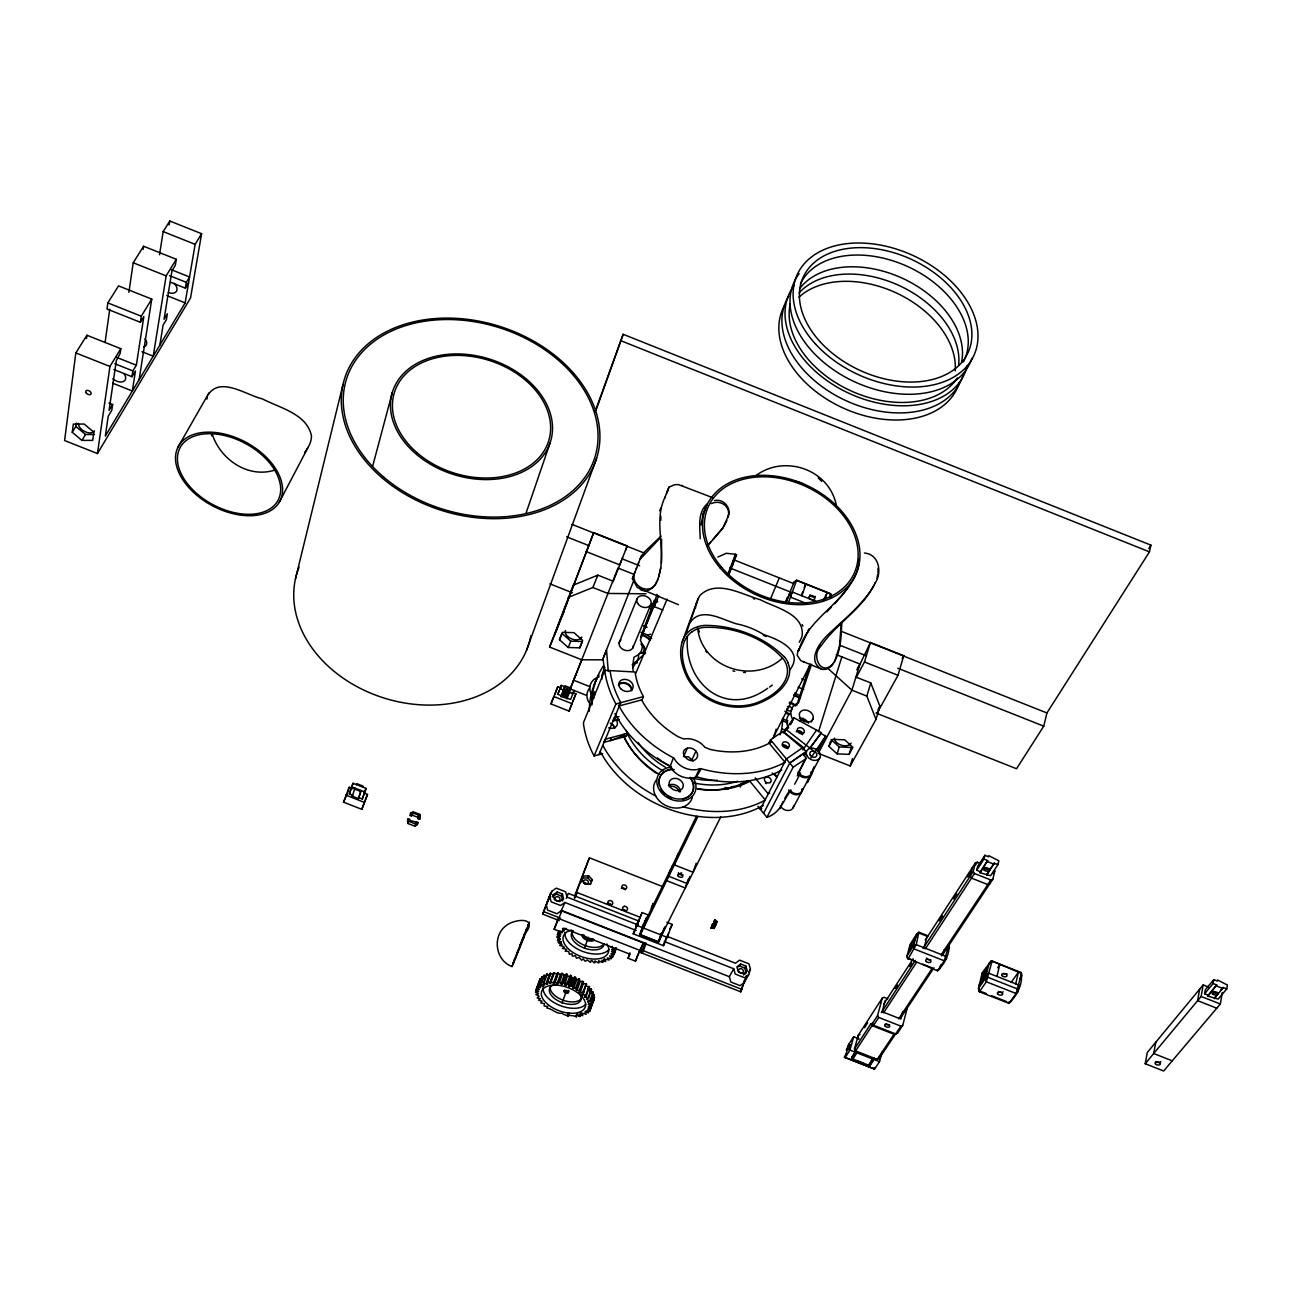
<?xml version="1.0" encoding="UTF-8"?>
<svg xmlns="http://www.w3.org/2000/svg" width="1292" height="1292" viewBox="0 0 1292 1292"><rect width="100%" height="100%" fill="white"/><g stroke="black" fill="none" stroke-linecap="round" stroke-linejoin="round"><path stroke-width="1.5" d="M687.392 636.649C683.549 682.757 725.506 719.079 767.658 688.281M592.64 996.455L594.433 997.311L592.624 997.795M728.268 515.766C730.771 506.141 719.676 499.326 711.488 503.622M615.961 947.65L614.701 951.752L611.552 951.574L614.362 953.803L610.938 953.819L613.006 956.645L609.711 955.838L611.148 958.664L607.337 957.953L609.226 960.021L604.866 959.262L605.641 961.587L601.927 960.198L602.137 962.427L598.6 960.731L599.084 962.702L598.244 962.815L594.966 960.877L594.966 962.734L594.045 962.766L592.188 960.763L591.122 960.602L590.589 962.395L587.149 959.94L585.195 961.296L583.144 958.89L581.642 960.263L579.204 957.501L576.41 958.196L575.441 955.773L572.308 956.112L571.92 953.771L569.288 954.255L568.738 951.542L565.169 951.138L566.655 949.782L565.977 949.119L562.327 948.36L564.249 947.262L563.683 946.584L560.05 945.486L561.342 941.981M858.13 1039.01L858.243 1035.247L882.291 998.054L884.148 997.327L887.798 998.781M665.154 496.968C652.88 521.451 666.753 549.536 659.033 575.328M577.621 1013.348L576.377 1016.804C570.886 1014.139 566.655 1017.062 561.972 1013.299C555.608 1013.881 553.008 1008.987 546.791 1008.002L547.727 1006.533L544.158 1006.032L544.271 1003.609L540.734 1002.867L542.042 1001.187L538.506 1000.121L540.331 998.716L537.165 997.925L539.184 996.261L535.905 994.63L538.635 993.871L535.599 992.014L538.683 991.61L535.857 990.06L539.362 989.527L537.052 987.363L540.621 987.686L538.764 985.441L542.446 986.135L540.557 984.149L544.788 984.892L543.334 982.857L547.614 984.003L547.34 981.839L550.828 983.487L550.311 981.5L553.525 972.828C557.886 974.798 559.888 973.522 563.554 974.41C564.765 977.899 566.558 971.713 567.705 975.347C562.004 990.318 567.769 986.894 570.563 975.315L571.952 977.608L568.803 986.313L571.71 985.667L573.519 988.412L575.796 987.653L576.991 990.366L580.318 990.415L579.333 991.917L583.451 981.694L579.236 981.112L578.945 978.932L576.716 979.675L573.519 988.412M661.375 563.199L661.617 539.362M576.377 1016.804C574.94 1012.815 578.348 1016.546 580.06 1016.384L581.303 1012.912M841.124 624.666L839.493 646.226L834.745 661.326M841.803 623.325C841.06 637.037 841.011 651.976 833.033 663.765M557.546 972.795L554.349 983.373L550.311 981.5M108.948 403.056L112.63 404.509L109.077 410.388L116.328 360.646L120.108 353.54L120.818 348.695L86.935 335.242L75.824 352.926L64.6 440.54L97.449 453.54L190.522 297.967L201.617 233.707L169.785 221.013L163.163 231.607L159.53 254.766M72.255 432.287L73.337 424.099L84.158 424.034L93.848 432.206L92.701 440.378L81.929 440.41L72.255 432.287L75.873 426.408L76.309 423.114M86.499 338.488L86.935 335.242M701.023 524.988L703.3 513.409L705.497 509.08M695.516 608.015L695.629 607.192M572.566 987.928C573.099 986.797 579.236 974.297 573.002 977.979L569.82 986.717M139.132 379.67L151.762 299.098L118.541 285.887L107.834 302.909L106.994 309.014L140.36 322.273L143.848 316.556L136.338 365.216L132.882 370.917L131.994 376.715L113.89 369.528M877.979 572.954L878.011 568.222M105.088 342.477L109.739 309.192M97.449 453.54L109.933 366.46L120.818 348.695M128.893 292.315L133.221 262.777L143.59 246.255L176.31 259.288L175.308 265.361L171.949 270.868L164.052 319.269L167.362 313.778L166.41 319.592L163.099 325.083L159.82 345.125M112.63 404.509L111.774 410.291L108.237 416.169L105.33 436.098L185.144 302.877L195.14 244.35L201.617 233.707M554.349 981.484L558.112 983.648L559.517 982.049L562.004 984.31L566.187 974.055M143.137 249.308L143.59 246.255M140.36 322.273L141.28 316.201L151.762 299.098M686.423 632.579L698.504 598.018M169.155 224.937L169.785 221.013M176.31 259.288L166.151 275.874L153.215 356.172L141.975 351.715M1208.198 995.147L1208.02 996.197L1218.178 999.087L1226.754 988.913L1227.4 985.021L1217.548 980.014L1217.371 981.064L1213.769 979.627L1205.274 989.85L1204.612 993.726L1208.198 995.147L1216.709 984.956L1213.091 983.535L1204.612 993.726M514.168 961.523L512.02 966.545C495.417 960.57 491.977 936.248 506.012 925.702C514.555 918.741 538.619 916.383 525.376 933.341M1208.375 986.991L1203.159 984.94L1147.328 1052.431L1145.213 1063.72L1163.656 1070.987L1220.326 1004.013L1222.28 992.482M1214.415 998.716L1223.136 987.492L1226.754 988.913M170.512 282.237L185.354 288.148L186.339 282.334L189.569 276.973L171.012 269.592M1208.02 996.197L1216.709 984.956M1213.091 983.535L1213.769 979.627M798.827 650.506C806.483 622.696 833.889 608.79 849.183 585.76M1145.213 1063.72L1201.14 996.455L1203.159 984.94M1199.654 989.155L1197.636 1000.67L1216.773 1008.212M876.993 578.235L877.656 574.714M1155.791 1042.192L1153.691 1053.529L1172.248 1060.829M660.793 567.882L658.597 577.039M512.876 964.09L513.215 963.735M512.02 966.545L513.522 962.233M809.729 775.991L809.696 776.944L810.245 776.121M875.976 713.039L1016.529 768.74L1043.742 726.169L1046.924 712.958L1149.46 551.862L1150.93 545.143L623.164 334.289L594.804 412.455M1015.738 983.842L1018.419 972.23L1011.055 982.518M996.956 976.445L999.701 964.849L997.634 967.805M580.302 990.479L583.451 981.694M983.616 973.118L987.411 967.676L986.41 971.842L981.306 979.158L983.616 973.118L987.346 974.588M982.227 972.828L978.48 988.412L979.384 991.739L1008.987 1003.383C1016.949 995.777 1023.522 983.438 1020.955 972.424L991.368 960.78L982.227 972.828L982.631 975.105M980.353 871.712L980.095 872.73L990.544 875.734L997.909 864.639L998.845 860.795L988.848 855.724L988.59 856.758L984.908 855.288L977.64 866.447L976.687 870.259L980.353 871.712L987.637 860.585L983.955 859.115L976.687 870.259M295.432 578.977L342.929 384.758M986.62 875.314L994.21 863.169L997.909 864.639M990.609 880.401L989.769 883.841L987.799 884.568L971.503 878.124L970.227 876.121L972.392 867.546M941.803 955.983L992.821 879.254L994.921 870.663L992.886 873.715M980.095 872.73L987.637 860.585M983.955 859.115L984.908 855.288M937.088 969.808L937.524 970.825L944.242 960.78L948.958 944.872C949.765 954.546 944.323 964.171 937.524 970.825L907.533 958.179L907.049 955.886L910.085 944.436L916.609 934.261L918.87 932.226L928.141 935.876M923.021 948.586L973.215 871.519L975.379 862.943L977.35 862.216L980.967 863.654M942.902 955.159L944.371 949.41M939.768 968.758L940.737 964.93M717.916 557.03L726.298 553.299L735.471 554.268L728.284 573.067L729.366 573.486L736.537 554.704L735.277 554.3L734.631 555.447M902.769 1011.491L900.799 1019.033L882.194 1011.733L885.23 1000.428M882.291 998.054L877.575 1015.544L872.471 1023.377L870.905 1023.732L872.052 1025.638L893.999 1034.246L897.504 1033.212L902.72 1025.412L907.291 1007.873M924.087 947.763L927.091 936.264L919.274 933.179L916.609 934.261L913.589 945.744L907.049 955.886L907.905 959.165L916.254 944.662L918.87 932.226L911.522 943.644L908.938 950.67L913.735 943.225L914.833 939.09L913.606 940.996L913.864 940.011M860.068 1034.537L858.243 1035.247L854.48 1049.023L856.919 1052.835L872.568 1058.972L879.044 1058.649L879.739 1056.048M846.179 1053.836L844.403 1057.244L874.539 1069.114L879.513 1061.685L882.048 1052.124M372.677 466.17L392.316 392.493M859.164 1038.913L853.657 1036.765L848.796 1044.275L845.146 1057.599L849.991 1050.105L855.449 1052.253L851.396 1058.471L869.936 1065.722L871.163 1061.152M874.539 1069.114L874.054 1067.563M849.991 1050.105L853.657 1036.765M559.694 939.074L558.386 942.579L560.986 942.078L557.563 940.285L560.243 938.864L557.127 936.926L560.324 936.474L557.401 934.843L560.793 934.827L558.483 932.517L561.955 932.792L560.809 931.031M812.991 769.111L812.006 772.067M876.977 713.426L898.021 675.296L903.754 655.69L870.42 642.447L857.161 670.209M879.577 1057.583L879.19 1058.778M836.263 654.64L859.907 664.023L851.913 690.186L818.256 753.333L850.233 765.978L875.992 719.386L879.884 706.223L870.792 682.951L855.934 677.056M727.816 517.317C732.193 508.563 723.891 498.421 714.476 500.537M643.012 927.478L644.514 923.635M363.843 792.997L367.493 794.435L361.808 809.341L343.51 802.154L349.195 787.248L352.861 788.685M347.596 792.594L349.195 787.248M850.233 765.978L852.462 758.533M352.328 796.195L352.748 795.274L349.308 793.918L353.039 783.275L366.056 788.395L362.293 799.021L358.853 797.665L361.049 790.51L358.433 798.601L352.328 796.195L354.912 788.104L354.493 789.024L360.63 791.447M353.039 783.275L349.308 793.918M830.53 741.22L828.931 746.405L837.119 753.882L849.102 754.383L851.186 747.438L839.235 746.97L831.063 739.492M875.992 719.386L866.835 696.097L870.792 682.951M856.128 677.702L864.477 661.988L870.42 642.447M837.119 753.882L839.235 746.97M728.252 516.089L722.761 528.46L707.693 545.66M362.293 799.021L366.056 788.395M361.808 809.341L367.493 794.435M593.965 1000.266L593.157 999.201M664.33 941.513L733.727 968.758L729.35 976.72L730.836 982.017L740.154 985.667L744.273 982.582L748.73 974.636L750.442 969.097L748.94 963.816L739.605 960.15L735.471 963.218L668.061 936.748M814.105 766.705L811.731 774.344L807.306 782.613L808.469 778.866M818.514 731.757L841.851 656.869M638.7 951.784L740.8 991.852L744.353 980.418M740.8 991.852L746.485 975.46M811.505 664.314L798.521 702.88A16.344 12.549 27.4 0 0 791.35 709.599L790.979 711.214A16.344 12.549 27.4 0 0 792.125 718.158L792.803 720.015A86.015 66.328 24.9 0 1 790.623 723.795M829.674 597.388L830.481 593.626L796.696 580.205L793.999 582.191L785.924 602.524M796.712 705.4L810.003 664.25M668.545 933.809L668.578 933.082M715.978 924.717L717.012 921.519L714.864 919.694L713.394 923.699L714.46 924.62L712.958 927.462L711.036 928.189L714.04 928.383L715.978 924.717L713.814 922.876L714.864 919.694M825.007 599.327L827.187 592.608L823.052 600.958M711.036 928.189L712.506 924.184L713.992 924.281L715.493 921.422L714.428 920.518M711.472 927.365L712.506 924.184M712.958 927.462L713.992 924.281M714.04 928.383L717.012 921.519M801.67 594.627L802.607 591.817M801.912 595.822L805.804 584.113L804.189 587.472M740.3 787.07L741.511 783.404M407.529 820.824L408.272 818.611L410.081 820.565L418.107 822.487L417.364 824.684L414.926 826.234L408.127 823.553L407.529 820.824L415.669 824.038L418.107 822.487M410.581 813.249L409.839 815.462L411.373 816.059L413.311 813.088L418.592 815.171L418.14 818.724L419.658 819.322L419.819 814.396L413.036 811.715L410.581 813.249L413.311 813.088M408.127 823.553L408.272 818.611M409.047 821.421L409.79 819.209M411.373 816.059L412.116 813.863M688.297 879.028L685.261 887.992L666.656 880.659L670.354 869.936M689.863 876.477L687.441 883.647L668.772 876.315L672.486 865.575M696.146 863.282L693.11 872.278L674.343 864.881L678.058 854.125M786.117 600.538L787.07 597.728M786.537 600.36L787.038 598.971M788.911 595.402L790.494 591.752M418.14 818.724L418.592 815.171M414.926 826.234L415.669 824.038M415.83 824.086L416.589 821.873M419.819 814.396L419.658 819.322M666.349 937.701L663.264 945.599L664.879 942.013M634.824 930.224L633.242 933.825L663.62 945.728L672.195 924.394L666.882 922.294M526.102 513.021L550.214 442.526A82.833 60.449 17.6 0 0 448.873 354.25A82.833 60.449 17.6 0 0 415.426 453.476A82.833 60.449 17.6 0 0 550.214 442.526M779.302 577.879L770.646 598.567M644.03 924.071L640.347 934.649L658.419 941.739L661.439 932.905M659.356 940.398L661.423 933.502M664.104 928.108L661.682 935.198L643.561 928.076L647.227 917.465M643.448 924.135L639.782 934.714L658.742 942.159L665.154 926.526M528.04 926.251L528.719 924.038L528.25 924.975M629.931 952.802L628.041 958.228L635.502 961.167L643.448 942.579L561.842 910.537L560.76 913.024M645.144 942.756L641.317 952.818M646.21 943.192L642.399 953.238M639.782 934.714L646.775 917.288L644.288 922.423M651.184 908.454L653.154 903.56L651.669 907.84M635.502 961.167L638.006 953.916M633.242 933.825L642.092 912.556L649.182 915.35M633.532 933.922L642.092 912.556M611.584 958.276L614.265 949.846M613.006 956.645L615.945 948.215M614.201 954.32L616.236 948.506M661.875 933.68L661.391 935.36L662.295 933.454M667.221 936.442L667.916 934.601M592.447 994.033C597.469 994.969 591.542 1008.471 587.585 1001.639C592.495 1002.366 596.629 990.35 589.879 991.126M590.961 1003.383L594.062 994.662M580.06 1016.384L579.091 1014.398L582.708 1015.754L582.595 1013.251L586.148 1014.301L584.856 1011.959L588.393 1012.686L591.478 1003.981M588.393 1012.686L586.164 1010.812L589.62 1011.135L594.433 997.311M589.75 1011.152L594.11 999.782M611.148 958.664L612.392 955.143M596.177 409.839L623.164 334.289M657.37 580.479L659.033 575.893M590.186 1001.203L586.326 999.152L588.199 997.828L584.485 996.681L586.39 995.631L589.507 986.91L585.938 986.167M579.333 1016.513L580.56 1013.041M588.199 997.828L591.3 989.107L588.199 988.622M588.603 998.409L591.3 989.107M602.896 962.282L604.155 958.761M589.911 1000.622L593.012 991.901M586.39 995.631L582.143 994.259L584.016 989.026M582.175 994.226L583.58 993.015L586.1 983.68L582.805 994.888M585.034 997.327L588.974 986.345M642.722 926.816L643.658 924.394M643.174 926.994L643.61 925.799M576.103 989.785L579.753 979.368M567.285 1016.223L568.528 1012.767M576.991 990.366L580.173 981.645M568.173 1016.368L569.417 1012.912M579.591 989.914L582.724 981.193M734.26 559.985L728.074 575.489M579.317 991.949L580.108 992.547L583.241 983.826L585.97 983.68M584.501 948.118L588.409 937.314M571.71 985.667L574.859 976.946M572.566 986.054L575.731 977.333M575.796 987.653L578.945 978.932M565.944 985.344L570.563 975.315M568.787 986.281L568.351 984.423L571.468 975.622M562.068 1002.996L566.574 990.593M526.474 650.393L596.565 458.45A132.172 96.496 17.6 0 0 433.062 318.736A132.172 96.496 17.6 0 0 382.206 477.943A132.172 96.496 17.6 0 0 596.565 458.45M559.517 982.049L562.698 973.344M560.97 984.1L564.152 975.395M562.004 984.31L565.185 975.605M564.879 984.988L563.91 982.986L567.091 974.281M512.843 963.929L514.652 959.165M553.396 983.357L556.594 974.669M590.283 884.519L592.253 879.626L588.619 875.75L583.419 876.154L580.915 882.468M554.349 983.373L557.546 974.685M555.221 981.532L558.419 972.844M682.257 641.753L696.969 601.684M557.094 983.535L560.292 974.846M558.112 983.648L561.81 973.215M546.613 981.968L549.827 973.28L553.557 974.83M547.34 981.839L550.553 973.151M546.823 984.197L550.037 975.525M549.94 983.583L553.138 974.911M551.119 981.468L554.333 972.779M538.764 985.441L541.978 976.768L543.9 977.366M557.127 937.491L559.097 931.661M540.557 984.149L543.787 975.476L546.177 975.928M541.09 983.842L544.303 975.169M557.563 940.285L558.871 936.781M574.439 898.053L589.378 857.791L663.426 886.91M543.334 982.857L546.548 974.184L549.972 975.492M558.192 918.467L554.155 929.255L562.246 932.42L563.57 928.835M575.731 896.293L577.12 892.546L639.702 917.126M544.093 982.695L547.194 973.958M560.05 945.486C566.671 943.628 553.977 944.258 559.985 939.672M583.419 876.154L581.836 880.401L585.47 884.277L590.686 883.889M561.842 910.537L558.822 918.596L640.654 950.702M566.38 898.392L568.254 893.37L638.393 920.905M535.857 990.06L539.991 979.142L541.913 979.045M535.599 992.014L540.266 978.706M535.615 992.547L538.183 985.634M538.36 985.812L541.978 976.768M557.401 934.843L558.855 930.821M603.219 659.824L581.771 659.792L549.585 647.066L573.277 585.147L597.857 575.15L612.812 581.077M625.522 550.344L627.266 545.902L593.722 532.595L554.752 634.485L564.103 611.261M561.826 616.833L567.995 600.409M570.676 593.286L593.722 532.595M643.561 925.379L644.062 923.457M559.484 639.798L562.311 632.353L573.939 632.644L582.676 640.412L579.785 647.825L568.222 647.502L559.484 639.798L562.068 633.484L570.773 641.187L582.321 641.494L579.785 647.825M514.071 960.57L515.766 956.128M542.672 914.122L550.893 892.756L542.672 914.122L559.291 920.631M636.197 930.466L564.911 902.478L561.293 910.763L556.933 913.767L547.566 910.101L546.306 904.884L551.91 891.141L556.287 888.153L565.654 891.835L566.946 897.052L638.103 924.991M640.525 637.182L653.833 602.314M657.143 594.417L640.315 640.234A16.344 12.613 22.4 0 1 641.607 650.312L640.88 651.798A16.344 12.613 22.4 0 1 635.712 656.255L634.001 657.176A86.015 66.328 24.9 0 0 633.032 670.548M644.353 628.865L642.285 634.259L656.837 599.601L654.172 606.61L662.748 610.002M519.659 946.665L517.268 952.931L524.261 935.618L520.256 945.098M516.186 955.095L518.044 950.314M523.518 938.17L525.828 932.291M550.973 703.93L553.848 696.517L571.985 703.672L569.045 711.068L550.973 703.93L557.805 686.666L561.422 688.087M554.93 694.095L557.805 686.666M678.413 604.688L637.344 587.521L632.386 578.703L634.937 572.178M712.7 497.678L678.348 484.565L674.682 484.71L668.998 487.1L666.462 493.56M574.165 690.445L570.644 699.36L560.841 696.517L561.196 695.629L557.805 694.288L561.309 685.358L564.717 686.698L565.072 685.81L571.129 688.2L570.773 689.088M560.841 696.517L564.475 687.296L570.531 689.686L569.675 691.834L563.619 689.443L564.475 687.296M634.485 573.341L636.698 567.689M664.718 498.05L666.963 492.333M523.793 937.588L519.222 949.184M632.386 578.703L634.065 574.423C631.836 587.375 651.136 595.774 656.433 582.175M636.294 568.706L638.684 562.634M661.019 536.115L644.207 552.201L639.944 559.42L660.341 537.811M668.998 487.1L667.318 491.364L668.497 489.991M604.478 670.241L603.057 658.613L633.678 580.754M668.109 935.02L667.383 936.765M586.342 695.306L570.224 688.943L574.908 677.073M574.875 677.218L575.941 674.472L575.618 675.28M570.224 688.943L617.996 568.044L634.453 574.569M566.881 698.907L569.449 692.431L572.857 693.772M613.07 581.739L622.582 557.74M638.329 563.506L641.607 555.189M659.711 510.792L660.777 508.095M569.045 711.068L575.893 693.804L572.275 692.383M519.998 945.211L524.423 934.068M573.147 681.562L573.535 680.577M581.771 659.792L573.648 680.238L589.83 686.633M627.266 545.902L619.708 564.879L585.954 551.474M569.449 692.431L569.094 693.32L563.037 690.929L563.393 690.041L559.985 688.684L561.309 685.358M572.954 701.217L575.893 693.804M517.026 954.675L519.368 948.748M557.805 694.288L559.145 690.962M568.222 647.502L570.773 641.187M568.222 597.453L592.867 587.489L597.857 575.15M603.057 658.613L606.529 650.021L608.274 671.469M594.062 685.115L596.565 678.914M619.433 705.852L642.076 699.812L643.448 696.614A86.16 66.377 24.9 0 1 635.309 673.568L635.131 672.018L604.753 670.306L583.419 722.761L583.629 724.844A114.374 89.665 25 0 0 594.094 755.949L602.573 753.624M524.116 934.956L526.345 929.352M515.088 959.455L517.349 953.771M619.029 642.932L637.037 598.81M568.69 598.584L570.596 593.916M549.585 647.066L554.607 634.856M644.11 924.571L642.835 927.123M632.644 648.326L650.942 604.317M525.86 930.644L527.281 927.236M513.538 963.17L515.589 958.115M638.119 920.808L635.648 926.945L636.827 924.491M650.861 608.952L653.768 602.007M646.969 622.679L648.519 618.965M653.962 605.932L655.512 602.217M654.172 606.61L658.71 595.757M594.094 755.949L615.896 703.962A117.362 90.408 24.9 0 1 604.995 672.405L604.753 670.306M811.554 773.23L810.649 775.313M598.874 754.641L620.79 702.654A111.855 86.16 24.9 0 1 610.357 672.615L610.131 670.613M635.826 673.229L667.124 599.133M703.074 514.087L706.966 504.914M611.536 737.57L610.228 740.639L623.019 735.81L626.152 736.327L627.476 733.258A84.626 66.005 24.9 0 1 625.942 730.271M874.636 583.79C882.452 573.341 879.481 554.123 864.413 553.041M551.91 891.141L548.357 899.474L549.956 898.376M553.186 894.758L552.298 896.842L556.319 894.096L557.223 892.013L562.424 894.048L563.619 898.861L559.581 901.622L554.365 899.571L553.186 894.758L557.223 892.013M622.97 737.199L624.294 734.114M527.895 925.621L529.478 922.1M562.714 900.944L561.519 896.131L562.424 894.048M875.168 582.773C863.121 608.774 836.312 623.245 820.662 646.485C811.295 654.721 820.065 675.716 831.838 665.009M554.155 929.255L559.048 917.578M589.378 857.791L574.617 895.937M574.746 897.908L577.12 892.546M208.125 394.787C220.254 376.069 246.287 395.126 262.244 398.824C279.75 407.997 306.737 413.65 311.453 435.792A41.312 23.321 -25.5 0 1 309.24 445.175L279.363 502.071A57.656 35.901 28.3 0 1 188.018 486.632A57.656 35.901 28.3 0 1 219.785 433.127A57.656 35.901 28.3 0 1 279.363 502.071M562.246 932.42L564.055 928.35L629.995 954.223L628.041 958.228M582.498 878.205L587.698 877.817L588.619 875.75M592.253 879.626L591.332 881.677L587.698 877.817M848.796 1044.275L846.325 1050.267L847.778 1048.022M362.616 787.038L363.036 786.101L356.899 783.695L356.479 784.632M358.433 798.601L358.853 797.665M809.018 628.816L807.726 631.675A70.931 5.006 -68.2 0 1 797.729 651.814L797.212 655.254L800.749 660.616L821.696 669.208C826.799 670.548 831.677 666.866 833.76 662.425M343.51 802.154L347.064 794.37M780.723 770.549A111.177 85.999 24.9 0 1 697.228 777.009L695.371 777.267A18.653 14.777 25.2 0 1 670.79 767.561L670.193 766.398L673.358 757.774A111.645 86.112 24.9 0 1 618.545 705.109M687.409 748.197C676.701 751.411 690.203 766.495 696.679 758.275C700.28 752.848 692.835 746.501 687.409 748.197L683.533 756.514L688.539 756.902L693.11 761.036M692.06 759.438L695.968 751.137M695.5 777.219L699.44 768.95M696.549 776.799L701.168 768.74A111.645 86.112 24.9 0 0 784.971 762.345M785.697 602.476L790.672 592.107L729.835 567.947M788.443 602.508L796.696 580.205M657.806 579.333C655.9 586.6 647.954 593.852 640.283 589.572M734.631 558.063L736.537 554.704M644.821 922.423L696.42 816.35M640.347 934.649L697.955 816.447M643.448 942.579L639.33 952.349M797.697 651.62L799.134 648.729M658.419 941.739L720.774 816.883M669.724 929.303L672.195 924.394M784.761 762.005L768.966 742.916L770.533 739.799L782.79 731.482L806.37 751.508L804.545 754.964M773.149 737.845L810.359 664.33M818.514 648.196L820.339 644.611M803.963 747.826L783.808 732.112L793.918 717.819L821.373 732.742L809.923 748.1L785.391 728.995M790.413 724.65L793.918 717.819M790.995 789.993C783.711 799.78 780.239 813.282 766.899 817.303L763.588 813.249L789.767 763.023L805.659 752.089A5.539 4.296 28 0 0 806.014 758.081L797.261 775.83L800.62 772.987M811.328 722.002L813.056 718.691M766.899 817.303L793.175 767.141L806.434 758.469M802.849 749.941L816.544 730.125M713.394 923.699L713.814 922.876M803.818 755.562L805.659 752.089M783.049 801.573L779.916 808.663M784.825 798.214L788.782 791.899M797.762 773.698L805.094 759.809M794.661 784.228L798.908 776.201M857.129 669.272L859.907 664.023M810.795 758.033L825.669 736.085L820.84 733.452L809.923 748.1L814.267 751.476M817.351 751.702L825.669 736.085M793.11 807.775L801.541 792.028M802.074 791.027L810.649 774.99M811.198 773.989L819.919 757.661M828.931 746.405L832.71 739.363L844.742 739.832L852.946 747.374L849.102 754.383M902.22 658.484L903.754 655.69M877.979 709.696L879.884 706.223M738.523 966.852L740.704 964.058L745.888 966.093L747.277 970.97L743.481 973.813L738.281 971.778L736.908 966.884L740.704 964.058M726.863 520.628L723.165 527.346L712.861 539.636M743.449 975.008L746.162 972.957L744.79 968.096L745.888 966.093M748.666 972.278L750.442 969.097M178.199 446.79L208.916 392.994M586.73 984.229L585.938 985.069M690.025 622.679C701.168 606.126 722.438 619.837 736.44 623.842A53.053 34.077 19.1 0 1 763.83 634.711C778.139 639.201 804.464 650.683 790.042 669.611M131.994 376.715L135.434 371.014L132.349 391.008L112.63 383.175M185.354 288.148L188.567 282.803M81.929 440.41L85.514 434.516L94.461 434.483M790.187 724.408L792.335 720.936M307.948 447.63L304.573 452.491M1148.782 548.535L1150.93 545.143M874.151 585.131C863.185 604.075 845.792 617.851 830.126 632.66C820.646 640.913 805.804 660.422 821.696 669.208M864.445 1027.77L867.723 1022.699M870.905 1023.732L854.48 1049.023L856.919 1052.835L852.882 1059.036L851.751 1057.163L855.805 1050.945M883.534 1004.368L913.153 958.761M925.217 940.172L975.379 862.943M895.275 988.445L897.472 985.069M909.552 966.481L911.748 963.105M939.203 920.889L942.498 915.818M953.48 898.925L956.774 893.854M967.756 876.961L971.051 871.906M975.347 865.301L977.35 862.216M881.322 1012.637L915.35 960.392M877.575 1015.544L878.738 1017.45L873.634 1025.299L872.052 1025.638L855.611 1050.897L877.22 1059.375L893.999 1034.246L897.504 1033.212M883.567 1012.863L916.545 962.33M925.347 948.861L974.507 873.537L973.215 871.519M986.878 874.28L994.21 863.169M898.683 1018.79L932.113 968.451M941.012 955.03L990.851 879.981L992.821 879.254M872.568 1058.972L868.466 1065.157L870.275 1064.43L874.393 1058.245M900.54 1018.064L934.003 967.74M869.936 1065.722L874.054 1059.537L879.513 1061.685M947.488 950.056L949.394 947.181M879.044 1058.649L900.863 1026.139L902.72 1025.412M984.423 970.777L986.41 967.918M988.396 965.059L991.368 960.78L1021.536 973.457L1016.11 993.516L1008.987 1003.383L1008.438 1002.301L1011.168 1001.284M1019.856 978.561L1021.891 975.735L1020.955 972.424M788.459 726.766L785.633 730.158M806.822 633.242L808.534 630.964M707.241 503.848C697.389 512.407 699.941 527.168 700.199 538.732M1214.593 997.666L1218.243 993.306M1220.698 990.399L1223.136 987.492M569.11 976.639L568.076 976.332M834.616 603.816C845.824 591.138 859.051 576.765 859.212 558.855M826.864 611.907L831.483 607.111M589.459 986.975L588.441 987.605M783.808 732.112L784.664 731.272M707.16 545.272L710.584 542.188M806.37 751.508L789.767 763.023L770.533 739.799M802.219 747.971L786.36 758.905L760.294 809.212L761.747 808.469M748.73 974.636L744.596 977.737L735.229 974.055L733.727 968.758M782.048 658.435C752.945 684.744 701.701 667.754 697.567 627.718M769.531 687.053L772.374 685.067M572.97 978.012L571.952 977.608M564.911 902.478L560.534 905.498L551.119 901.8L549.859 896.567M755.578 475.908C783.986 453.977 829.109 469.174 836.231 504.994M692.011 631.772L693.949 630.561A57.397 35.272 45.6 0 1 703.332 627.428C732.451 626.006 764.283 637.344 783.727 659.469A57.429 33.221 -6.4 0 1 786.667 665.622L787.167 667.754A55.734 31.137 -10.6 0 1 776.767 691.091L774.457 693.029A57.397 33.204 -6.4 0 1 763.653 699.715C734.663 715.251 694.385 700.28 684.873 668.206A57.446 35.304 45.6 0 1 682.741 659.146L682.434 656.239A55.75 33.495 50.2 0 1 691.995 631.772M591.704 989.688L589.475 990.431M793.999 582.191L796.906 580.576L830.756 594.029L831.386 597.049L830.481 593.626M761.828 806.273L763.281 805.514M769.693 793.143L768.239 793.902L755.126 777.929M780.255 770.71L781.725 769.967M768.966 742.916L770.113 742.351M576.668 979.691L575.715 979.223M700.49 768.53L699.311 768.998A18.734 14.793 25.2 0 1 674.618 759.26L674.02 758.081M593.286 992.482L590.735 992.918M627.476 733.258L605.173 739.282L603.865 742.367L626.152 736.327M615.896 703.962L643.448 696.614M618.965 716.672L614.152 717.964L612.828 721.114L619.239 719.402M274.469 470.191C247.838 478.508 220.076 459.258 212.163 433.854M612.408 946.374L611.1 947.278L614.491 948.974L611.601 949.814L614.717 951.187M594.094 995.244L592.511 995.373M580.156 992.531L582.967 992.401M583.241 983.826L582.45 983.228M591.009 1003.949C582.66 1004.239 597.324 1006.42 588.199 1006.936C595.741 1010.053 582.902 1007.227 590.04 1010.732M646 593.803L607.886 593.448L592.867 587.489M743.627 672.438L745.532 672.47M803.269 661.892L804.27 662.021M540.605 981.08L539.168 981.484M592.705 1002.447L592.269 1001.397M732.935 670.871L734.744 671.291M563.005 982.76L563.91 982.986M793.595 480.656L801.072 482.901L810.326 487.988M567.398 984.019L568.351 984.423M543.738 911.635L560.373 918.176M639.895 949.362L742.125 989.478M857.549 1061.103L863.056 1063.251M844.403 1057.244L873.731 1068.742M982.308 974.992L986.038 976.461M907.533 958.179L915.317 961.232M922.779 964.171L932.113 967.853M986.264 993.58L978.884 990.673L979.449 984.375L986.394 974.41L989.123 973.361L1018.871 985.069L1019.243 987.346M991.804 995.761L1006.581 1001.575M351.456 786.747L364.505 791.867M418.883 816.512L420.417 817.109M412.568 815.3L417.849 817.368M345.642 795.032L363.989 802.251M878.738 1017.45L900.863 1026.139M637.505 925.702L643.093 927.898M662.15 935.376L667.738 937.572M556.319 894.096L561.519 896.131M739.605 966.061L744.79 968.096M895.647 1033.939L873.634 1025.299L872.471 1023.377M561.293 910.763L729.35 976.72M549.908 583.839L572.388 592.753M643.4 625.877L647.114 627.363M798.117 687.183L803.705 689.395M565.04 689.524L568.658 690.945M563.813 693.497L568.335 695.29M987.395 861.602L993.952 864.203M974.507 873.537L990.851 879.981M724.893 787.426L728.462 788.831M1216.531 986.006L1222.959 988.542M1201.14 996.455L1220.326 1004.013M169.607 275.664L186.339 282.334M133.221 262.777L166.151 275.874M166.781 295.577L185.144 302.877M107.834 302.909L141.28 316.201M735.18 555.382L736.262 555.818M734.437 557.563L735.519 557.982M734.76 560.179L793.546 583.548M733.291 560.663L734.357 561.083M731.805 564.459L732.887 564.879M816.221 601.507L792.965 592.269L790.074 593.884L790.93 597.324L807.032 603.719M730.093 568.69L731.175 569.11M571.936 524.358L644.87 553.315M841.221 631.287L1046.924 712.958M116.409 357.303L136.338 365.216M566.639 536.81L589.104 545.725M622.776 559.081L639.605 565.767M839.8 645.225L865.995 655.625M897.811 668.239L1043.742 726.169M114.73 363.714L132.882 370.917M864.477 661.988L898.021 675.296M75.824 352.926L109.933 366.46M763.346 635.276L766.334 636.455M654.01 600.425L657.757 601.91M866.835 696.097L851.913 690.186L827.381 667.932M801.621 678.817L805.11 680.19M620.467 340.555L1149.46 551.862M163.163 231.607L195.14 244.35M562.456 930.531L564.281 930.611L562.408 928.609M753.301 598.535L754.625 599.068M563.037 928.254L566.025 929.594L565.912 928.254M670.193 766.398L669.531 766.075A111.177 85.999 24.9 0 1 614.976 713.588M681.708 485.356L682.725 485.921M541.106 979.95L539.991 979.142M75.873 426.408L85.514 434.516M772.18 772.971L776.573 776.734M818.207 477.943L821.712 481.383M784.115 656.756C763.75 636.278 733.614 625.376 704.964 625.376A59.626 36.644 45.6 0 0 697.066 626.911L694.708 627.831A57.93 34.803 50.2 0 0 681.062 658.71L681.611 661.811A59.642 36.66 45.6 0 0 684.453 671.323C695.403 701.54 733.258 715.542 761.892 701.976A59.626 34.496 -6.4 0 0 770.985 697.212L773.698 695.403A57.93 32.348 -10.6 0 0 788.75 665.089L787.942 662.941M543.835 975.557L544.546 976.381M789.767 763.023L793.175 767.141M774.683 773.892L777.09 776.815M749.715 781.014L765.139 799.861M757.936 806.321L763.588 813.249M705.82 651.184L706.708 652.444M547.114 975.105L546.548 974.184M788.718 727.961L787.894 726.427A16.263 12.532 27.4 0 1 786.763 719.499L787.151 717.884A16.263 12.532 27.4 0 1 789.783 713.749M802.219 624.601L802.946 626.152M211.436 434.871L211.791 435.775M698.73 629.995L699.343 632.095M660.777 516.057L660.858 520.208M682.887 874.765A2.681 1.55 19 0 1 680.077 874.474A2.681 1.55 19 0 1 678.494 872.633M530.867 635.712A121.206 94.154 16.7 0 1 386.405 698.762A121.206 94.154 16.7 0 1 299.098 567.156M206.946 399.099A41.409 15.116 74.4 0 1 207.463 396.822M733.743 786.311A74.984 58.77 25 0 1 731.046 787.329M728.284 788.233A74.984 58.77 25 0 1 725.458 789.024M588.942 702.525A17.846 14.018 22.3 0 1 589.572 688.184M591.849 695.338A17.91 14.034 22.3 0 1 599.068 676.846M815.365 596.452A3.052 2.035 18.1 0 1 812.329 596.856A3.052 2.035 18.1 0 1 809.955 594.837M782.322 745.129A3.698 2.875 27.4 0 1 787.781 748.456M765.445 783.178A3.634 2.859 27.5 0 1 766.301 783.598M811.683 771.776A7.364 5.733 28.2 0 1 806.127 776.734A7.364 5.733 28.2 0 1 798.198 771.808M793.611 805.578A7.235 5.701 28.3 0 1 788.104 810.536A7.235 5.701 28.3 0 1 780.32 805.675M801.961 789.024A7.284 5.717 28.2 0 1 796.954 794.758A7.284 5.717 28.2 0 1 788.653 789.897M796.566 731.337A3.682 2.842 27.5 0 1 800.362 731.191A3.682 2.842 27.5 0 1 802.703 734.26M802.574 788.831A7.3 5.717 28.2 0 1 797.923 793.724A7.3 5.717 28.2 0 1 790.106 790.413M811.069 771.986A7.348 5.733 28.2 0 1 806.466 777.687A7.348 5.733 28.2 0 1 798.085 773.601M989.43 868.725A2.842 1.712 14.5 0 1 986.555 869.387A2.842 1.712 14.5 0 1 984.068 867.546M930.773 959.73A2.713 1.55 15.4 0 1 926.445 958.034M681.675 873.004A2.681 1.55 19 0 1 681.013 872.794M591.736 703.898A109.513 85.595 24.9 0 1 591.881 700.022L594.611 691.882L594.417 693.804A109.852 85.692 24.9 0 0 594.272 697.68M611.148 723.811A7.284 5.766 22.7 0 1 614.508 727.832M615.234 718.772A7.3 5.766 22.7 0 1 616.526 726.104A7.3 5.766 22.7 0 1 608.597 727.864M1007.13 973.813A2.713 1.55 14.3 0 1 1003.432 973.538M1003.173 991.82A2.729 1.55 14.4 0 1 998.619 991.481M762.328 805.982A109.174 85.498 25 0 1 600.312 751.653M589.346 711.165A109.174 85.498 25 0 1 598.971 675.086M765.397 800.055A109.513 85.579 24.9 0 1 683 806.773M655.738 796.017A109.513 85.579 24.9 0 1 602.896 745.549M591.865 704.996A109.513 85.579 24.9 0 1 603.493 665.719M647.518 635.083A109.513 85.579 24.9 0 1 650.538 634.259M787.571 713.959A7.122 5.475 26.9 0 1 785.924 713.103M789.202 702.993A7.122 5.475 26.9 0 1 794.047 705.497M791.221 710.665A2.859 2.196 26.9 0 1 786.65 708.856M787.329 706.756A2.859 2.196 26.9 0 1 791.915 709.76M641.026 644.304A7.138 5.507 22.7 0 1 642.189 653.445M1217.613 992.498A2.842 1.631 11.4 0 1 1214.981 993.128A2.842 1.631 11.4 0 1 1212.445 991.723M1160.83 1061.539A2.713 1.502 12.4 0 1 1158.843 1062.508A2.713 1.502 12.4 0 1 1156.033 1061.523M606.933 943.935A23.886 13.178 20 0 1 596.807 958.987A23.886 13.178 20 0 1 566.833 947.23A23.886 13.178 20 0 1 571.532 930.046M608.952 949.475A23.854 13.195 20 0 1 582.207 951.235A23.854 13.195 20 0 1 564.992 932.226M594.304 940.285A6.993 3.876 20 0 1 586.213 939.962A6.993 3.876 20 0 1 582.014 934.471M593.69 939.559A6.993 3.876 20 0 1 582.724 935.279M604.058 944.371A17.167 9.496 20 0 1 582.708 947.472A17.167 9.496 20 0 1 573.277 930.983M603.897 944.113A17.167 9.512 20 0 1 583.613 944.969A17.167 9.512 20 0 1 572.647 930.515M592.899 938.67A5.556 3.085 20 0 1 587.44 938.186A5.556 3.085 20 0 1 583.79 934.714M750.523 780.917A84.368 65.924 24.9 0 1 697.422 788.653M659.211 774.328A84.368 65.924 24.9 0 1 623.955 737.167M669.111 786.553A7.348 5.879 25.3 0 1 679.447 791.931M610.212 723.116A7.284 5.766 22.7 0 1 614.847 728.22M567.737 694.741A2.6 1.599 21.6 0 1 565.298 695.031A2.6 1.599 21.6 0 1 563.167 693.352M565.492 691.753A2.6 1.599 21.6 0 1 566.138 691.947M567.689 693.061A2.6 1.599 21.6 0 1 567.947 693.513M569.191 691.123A2.6 1.599 21.6 0 1 565.282 690.622M563.926 690.768A2.6 1.599 21.6 0 1 566.348 689.605A2.6 1.599 21.6 0 1 568.9 691.834M889.494 1024.911A2.616 1.454 15.9 0 1 885.892 1024.072M957.404 377.878A92.087 62.597 24.6 0 1 852.155 391.395A92.087 62.597 24.6 0 1 790.333 303.62M799.667 288.649A89.939 61.144 24.6 0 1 901.832 278.006A89.939 61.144 24.6 0 1 961.603 362.051M800.491 283.659A90.375 61.16 24.6 0 1 909.923 267.606A90.375 61.16 24.6 0 1 963.38 361.905M959.358 382.497A95.786 65.472 24.6 0 1 844.29 408.547A95.786 65.472 24.6 0 1 784.842 304.928M798.94 297.192A89.39 61.112 24.6 0 1 896.923 293.236A89.39 61.112 24.6 0 1 955.192 370.852M962.944 375.439A96.076 65.488 24.6 0 1 846.664 400.972A96.076 65.488 24.6 0 1 788.637 296.401M799.15 292.832A89.665 61.128 24.6 0 1 898.489 285.225A89.665 61.128 24.6 0 1 958.632 365.151M967.304 365.571A96.367 65.504 24.6 0 1 849.054 393.333A96.367 65.504 24.6 0 1 794.144 285.516M971.955 358.255A96.835 65.537 24.6 0 1 851.573 380.365A96.835 65.537 24.6 0 1 799.118 273.678M94.478 430.817A9.044 5.507 30.4 0 1 85.062 431.722A9.044 5.507 30.4 0 1 78.36 423.292M173.919 283.287A8.592 5.604 31.6 0 1 176.503 291.233A8.592 5.604 31.6 0 1 168.235 292.493M145.011 338.843A8.769 5.572 31.1 0 1 143.735 346.983M123.919 373.646A8.883 5.539 30.8 0 1 123.483 381.479A8.883 5.539 30.8 0 1 112.808 378.814M585.857 1004.126A23.127 12.403 20 0 1 558.661 1004.95A23.127 12.403 20 0 1 543.706 985.877M568.593 990.383A2.471 1.324 20 0 1 567.543 992.094A2.471 1.324 20 0 1 564.313 990.415M578.881 992.837A16.651 8.931 20 0 1 573.535 1004.304A16.651 8.931 20 0 1 551.652 995.744A16.651 8.931 20 0 1 556.9 984.229M582.078 995.583A16.635 8.931 20 0 1 565.492 1000.961A16.635 8.931 20 0 1 550.295 986.878M607.305 903.786A2.536 2.116 25.1 0 1 611.164 904.836M621.856 909.988A2.536 2.116 25.7 0 1 625.942 911.587M621.307 888.169A2.519 2.083 25.3 0 1 625.376 889.768M583.516 882.84A2.519 2.099 24 0 1 586.843 884.132M788.12 727.38A86.015 66.328 24.9 0 1 783.259 732.952M771.114 742.189A86.015 66.328 24.9 0 1 710.229 749.441L704.899 747.325A18.734 14.793 25.2 0 0 683.775 738.976L678.413 736.876A86.015 66.328 24.9 0 1 641.51 699.731M782.581 745.581A3.698 2.875 27.4 0 1 787.571 748.649M618.367 685.099A7.413 5.798 22.8 0 1 626.668 683.985A7.413 5.798 22.8 0 1 631.546 690.736M604.349 672.954A111.193 86.015 24.9 0 1 604.478 669.046L604.672 667.124L601.878 675.425A110.854 85.934 24.9 0 0 601.749 679.317M851.153 743.175A8.786 5.523 17 0 1 841.447 745.242A8.786 5.523 17 0 1 834.487 738.12M581.804 637.021A8.802 5.572 22 0 1 571.629 638.959A8.802 5.572 22 0 1 565.428 630.528M632.143 664.799A16.279 12.597 22.4 0 0 637.295 660.341L638.006 658.855A16.279 12.597 22.4 0 0 638.652 655.609M799.441 718.384A7.284 5.62 27.4 0 1 808.501 723.262M621.048 639.944A7.332 5.652 22.4 0 0 619.95 641.01L619.288 642.334A7.332 5.652 22.4 0 0 623.665 649.795A7.332 5.652 22.4 0 0 632.466 648.439L633.112 647.114A7.332 5.652 22.4 0 0 633.306 645.629M796.292 731.773A3.682 2.842 27.5 0 1 800.087 731.643A3.682 2.842 27.5 0 1 802.413 734.728M618.626 684.437A7.429 5.798 22.8 0 1 626.911 683.307A7.429 5.798 22.8 0 1 631.804 690.057M799.215 642.237A45.737 19.768 -30.3 0 0 802.154 635.599C804.448 613.603 775.426 607.757 760.326 599.746C742.044 594.546 716.882 579.236 700.232 595.144A45.753 22.965 71.7 0 0 696.21 604.333M784.228 656.514A59.626 34.496 -6.4 0 1 788.055 662.699M747.697 780.626A80.588 63.033 24.9 0 1 697.422 789.024M656.207 773.165A80.588 63.033 24.9 0 1 651.862 770.113M650.441 769.047A80.588 63.033 24.9 0 1 623.568 735.293M737.684 781.24A80.798 63.098 24.9 0 1 694.628 783.113M663.054 770.969A80.798 63.098 24.9 0 1 627.767 734.502M717.302 780.255A75.404 58.883 24.9 0 1 693.32 778.317M665.493 767.335A75.404 58.883 24.9 0 1 638.07 742.464M671.033 766.495A81.073 63.163 24.9 0 1 663.232 762.005M661.73 761.036A81.073 63.163 24.9 0 1 657.353 757.952M632.709 667.673A81.283 63.211 24.9 0 1 645.596 653.09M782.597 718.32A81.283 63.211 24.9 0 1 780.11 734.841M776.137 729.124A75.873 58.996 24.9 0 1 773.73 736.472M789.735 713.652A7.122 5.475 26.9 0 1 784.89 711.133M789.59 702.186A7.122 5.475 26.9 0 1 795.533 706.062M804.948 719.579A19.606 15.068 26.9 0 1 803.349 720.855M787.652 722.68A19.606 15.068 26.9 0 1 782.887 720.807M794.564 693.061A19.606 15.068 26.9 0 1 799.102 695.403M786.505 730.287A19.541 15.052 26.9 0 1 781.644 728.93M804.884 719.709A19.541 15.052 26.9 0 1 804.448 721.647M803.172 718.142A17.28 13.291 26.9 0 1 800.152 720.193M787.926 720.871A17.28 13.291 26.9 0 1 783.727 719.208M794.031 694.757A17.28 13.291 26.9 0 1 799.829 698.132M802.913 718.643A17.28 13.291 26.9 0 1 799.893 720.694M793.773 695.258A17.28 13.291 26.9 0 1 797.762 697.325M641.365 643.481A7.138 5.507 22.7 0 1 644.579 649.698A7.138 5.507 22.7 0 1 639.378 653.542M637.489 662.844A19.622 15.133 22.7 0 1 635.002 662.279M640.929 632.337A19.622 15.133 22.7 0 1 651.701 638.636M642.705 634.824A17.297 13.34 22.7 0 1 650.086 639.653M642.495 635.341A17.297 13.34 22.7 0 1 649.86 640.17M693.513 778.462A20.284 16.182 25.2 0 1 684.421 800.555A20.284 16.182 25.2 0 1 657.87 786.731A20.284 16.182 25.2 0 1 671.695 767.093M692.447 796.389A20.22 16.166 25.3 0 1 666.51 805.853A20.22 16.166 25.3 0 1 656.401 779.948M668.432 785.423A7.348 5.879 25.3 0 1 676.201 785.391A7.348 5.879 25.3 0 1 680.48 791.705M690.283 777.299A17.894 14.26 25.2 0 1 684.825 798.214A17.894 14.26 25.2 0 1 660.325 787.038A17.894 14.26 25.2 0 1 672.26 769.079M690.041 777.816A17.894 14.26 25.2 0 1 682.564 799.231M671.42 798.036A17.894 14.26 25.2 0 1 667.27 795.872M665.412 794.483A17.894 14.26 25.2 0 1 661.036 789.412M659.388 785.552A17.894 14.26 25.2 0 1 674.23 769.58M850.33 1045.163L848.489 1049.637L850.33 1045.163M638.749 920.938L636.859 925.734L638.749 920.938M991.901 961.781L986.345 981.791L979.384 991.739L978.48 988.412L985.425 978.464L989.171 962.847L991.901 961.781M813.249 718.11L812.765 719.515A7.316 5.62 27.4 0 1 804.464 721.372A7.316 5.62 27.4 0 1 799.393 713.959L799.877 712.57A7.316 5.62 27.4 0 1 808.178 710.713A7.316 5.62 27.4 0 1 813.249 718.11M572.614 682.887L572.614 682.887M803.947 732.596L803.43 733.145A3.682 2.842 27.5 0 1 798.811 732.79A3.682 2.842 27.5 0 1 797.649 728.769L798.181 728.22A3.682 2.842 27.5 0 1 802.784 728.575A3.682 2.842 27.5 0 1 803.947 732.596M1018.306 991.416L1016.11 993.516L986.345 981.791L985.425 978.464L988.154 977.414L1017.934 989.139L1018.306 991.416M946.487 958.696L944.242 960.78L914.445 949.055L913.589 945.744L916.254 944.662L946.051 956.403L946.487 958.696M770.371 782.435L769.677 782.823A3.65 2.859 27.5 0 1 765.203 777.542L765.898 777.154A3.65 2.859 27.5 0 1 770.371 782.435M564.426 990.447L564.055 990.657A2.471 1.324 20 0 0 565.993 993.177A2.471 1.324 20 0 0 568.335 991.868A2.471 1.324 20 0 0 564.426 990.447M788.491 747.357L787.781 747.745A3.714 2.875 27.3 0 1 783.146 746.372A3.714 2.875 27.3 0 1 783.21 742.399L783.905 742.028A3.714 2.875 27.3 0 1 788.54 743.401A3.714 2.875 27.3 0 1 788.491 747.357M624.52 906.338L623.907 906.467A2.536 2.116 25.7 0 0 622.905 909.293L623.293 909.794A2.536 2.116 25.7 0 0 627.444 909.471A2.536 2.116 25.7 0 0 624.52 906.338M678.413 876.331A2.681 1.55 19 0 0 682.757 876.59A2.681 1.55 19 0 0 679.624 873.909A2.681 1.55 19 0 0 678.413 876.331M416.767 452.523A80.863 59.012 17.6 0 0 548.357 441.896A80.863 59.012 17.6 0 0 449.471 355.688A80.863 59.012 17.6 0 0 416.767 452.523M383.53 476.942A130.201 95.043 17.6 0 0 594.708 457.82A130.201 95.043 17.6 0 0 433.724 320.141A130.201 95.043 17.6 0 0 383.53 476.942M189.343 486.083A55.621 34.642 28.3 0 0 277.522 501.231A55.621 34.642 28.3 0 0 220.286 434.645A55.621 34.642 28.3 0 0 189.343 486.083M720.128 567.963A82.139 60.288 24.8 0 0 854.819 576.458A82.139 60.288 24.8 0 0 768.805 475.504A82.139 60.288 24.8 0 0 720.128 567.963M721.582 567.22A80.185 58.851 24.8 0 0 853.075 575.57A80.185 58.851 24.8 0 0 769.16 476.99A80.185 58.851 24.8 0 0 721.582 567.22M637.634 603.38A7.477 5.685 22.4 0 0 650.183 605.593A7.477 5.685 22.4 0 0 644.159 595.725A7.477 5.685 22.4 0 0 637.634 603.38M809.761 598.632A3.068 2.035 18.1 0 0 814.8 598.729A3.068 2.035 18.1 0 0 811.328 595.451A3.068 2.035 18.1 0 0 809.761 598.632M807.258 756.256A7.413 5.749 28.1 0 0 819.532 758.307A7.413 5.749 28.1 0 0 813.217 748.213A7.413 5.749 28.1 0 0 807.258 756.256M810.294 755.239A3.714 2.875 28.1 0 0 816.431 756.272A3.714 2.875 28.1 0 0 813.282 751.233A3.714 2.875 28.1 0 0 810.294 755.239M984.246 870.162A2.859 1.712 14.6 0 0 989.01 870.437A2.859 1.712 14.6 0 0 985.941 867.61A2.859 1.712 14.6 0 0 984.246 870.162M926.348 961.571A2.713 1.55 15.4 0 0 930.87 961.878A2.713 1.55 15.4 0 0 927.882 959.245A2.713 1.55 15.4 0 0 926.348 961.571M1002.285 975.848A2.713 1.55 14.3 0 0 1006.823 976.171A2.713 1.55 14.3 0 0 1003.916 973.554A2.713 1.55 14.3 0 0 1002.285 975.848M997.973 994.194A2.729 1.55 14.4 0 0 1002.544 994.533A2.729 1.55 14.4 0 0 999.604 991.917A2.729 1.55 14.4 0 0 997.973 994.194M555.269 899.652A2.584 2.148 23.3 0 0 559.63 900.33A2.584 2.148 23.3 0 0 557.611 896.696A2.584 2.148 23.3 0 0 555.269 899.652M738.83 971.713A2.584 2.132 30.4 0 0 743.126 972.359A2.584 2.132 30.4 0 0 740.994 968.693A2.584 2.132 30.4 0 0 738.83 971.713M1212.994 994.275A2.842 1.631 11.4 0 0 1217.532 993.855A2.842 1.631 11.4 0 0 1213.753 991.545A2.842 1.631 11.4 0 0 1212.994 994.275M1156.049 1064.414A2.729 1.502 12.4 0 0 1160.361 1064.075A2.729 1.502 12.4 0 0 1156.711 1061.879A2.729 1.502 12.4 0 0 1156.049 1064.414M562.844 695.306A2.6 1.599 21.6 0 0 567.156 696.226A2.6 1.599 21.6 0 0 564.911 693.239A2.6 1.599 21.6 0 0 562.844 695.306M885.295 1026.316A2.632 1.454 15.9 0 0 889.639 1026.672A2.632 1.454 15.9 0 0 886.716 1024.152A2.632 1.454 15.9 0 0 885.295 1026.316M815.51 344.027A97.142 65.553 24.6 0 0 972.828 357.626A97.142 65.553 24.6 0 0 868.353 243.429A97.142 65.553 24.6 0 0 815.51 344.027M820.178 341.815A90.65 61.176 24.6 0 0 967.03 354.686A90.65 61.176 24.6 0 0 869.71 248.048A90.65 61.176 24.6 0 0 820.178 341.815M86.338 393.123A2.955 1.825 30.8 0 0 90.957 394.06A2.955 1.825 30.8 0 0 87.985 390.426A2.955 1.825 30.8 0 0 86.338 393.123M548.083 1004.659A23.159 12.387 20 0 0 584.969 1007.712A23.159 12.387 20 0 0 557.32 985.215A23.159 12.387 20 0 0 548.083 1004.659M608.128 903.479A2.536 2.116 25.1 0 0 612.408 904.142A2.536 2.116 25.1 0 0 610.389 900.572A2.536 2.116 25.1 0 0 608.128 903.479M622.163 887.83A2.536 2.083 25.3 0 0 626.41 888.476A2.536 2.083 25.3 0 0 624.391 884.939A2.536 2.083 25.3 0 0 622.163 887.83M583.758 882.743A2.536 2.099 24 0 0 588.022 883.405A2.536 2.099 24 0 0 586.035 879.868A2.536 2.099 24 0 0 583.758 882.743M620.564 688.588A7.429 5.798 22.8 0 0 632.805 688.345A7.429 5.798 22.8 0 0 624.52 679.35A7.429 5.798 22.8 0 0 620.564 688.588M669.967 786.537A7.381 5.879 25.2 0 0 682.305 788.54A7.381 5.879 25.2 0 0 676.297 778.43A7.381 5.879 25.2 0 0 669.967 786.537"/></g></svg>
